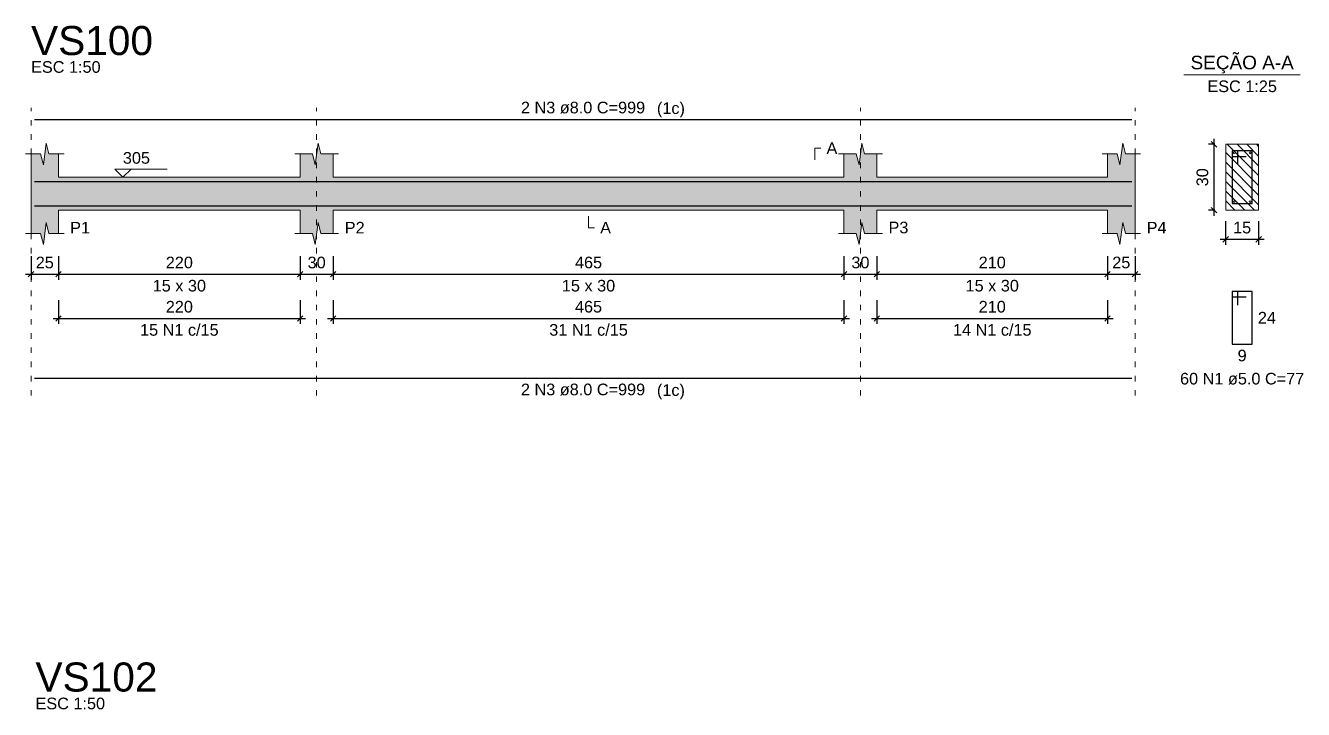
# Model space of a CAD drawing. Header units: inches. Extents: x -52 to 802, y -168 to 85.
# Drawn here: x 162.93 to 186.2, y -46.56 to -34.11 of the extents above; entities that cross this region are included whole.
import ezdxf

# ---------------------------------------------------------------- set-up
doc = ezdxf.new("R2010")
doc.units = ezdxf.units.IN
doc.header["$MEASUREMENT"] = 0
doc.linetypes.add('DOT2', pattern=[3.175, 0, -3.175])
for name, color, linetype, lineweight in [('Descrição da armadura', 7, 'Continuous', 5), ('DT-Barras na forma', 2, 'Continuous', 30), ('DT-Barras no corte', 5, 'Continuous', 5), ('DT-Barras rebatidas', 2, 'Continuous', 30), ('DT-Cotas', 9, 'Continuous', 5), ('DT-Forma', 5, 'Continuous', 5), ('DT-Hachura forma vigas', 252, 'Continuous', 5), ('DT-Hachura seção vigas', 252, 'Continuous', 5), ('DT-Pontilhado', 9, 'DOT2', 5), ('DT-Textos', 7, 'Continuous', 5), ('DT-Título', 3, 'Continuous', 20), ('Textos armaduras', 7, 'Continuous', 5)]:
    doc.layers.add(name, color=color, linetype=linetype, lineweight=lineweight)
doc.styles.add('Arial', font='arial.ttf')
doc.styles.get("Standard").update_dxf_attribs({"font": 'arial.ttf'})
doc.dimstyles.new('UM_25.000000', dxfattribs={"dimtxt": 0.18, "dimasz": 0.1, "dimexe": 0.1, "dimexo": 0.2, "dimgap": 0, "dimtad": 1, "dimtih": 1, "dimtoh": 1, "dimdec": 1, "dimlfac": 25, "dimzin": 0, "dimdsep": 46, "dimtxsty": 'Standard', "dimcen": 0.09, "dimdle": 0.1, "dimadec": 1, "dimazin": 2, "dimtfac": 1, "dimtdec": 4, "dimtofl": 0, "dimtmove": 0, "dimatfit": 3, "dimfxl": 1, "dimtolj": 1, "dimarcsym": 0})
doc.dimstyles.new('UM_50.000000', dxfattribs={"dimtxt": 0.18, "dimasz": 0.1, "dimexe": 0.1, "dimexo": 0.2, "dimgap": 0, "dimtad": 1, "dimtih": 1, "dimtoh": 1, "dimdec": 1, "dimlfac": 50, "dimzin": 0, "dimdsep": 46, "dimtxsty": 'Standard', "dimcen": 0.09, "dimdle": 0.1, "dimadec": 1, "dimazin": 2, "dimtfac": 1, "dimtdec": 4, "dimtofl": 0, "dimtmove": 0, "dimatfit": 3, "dimfxl": 1, "dimtolj": 1, "dimarcsym": 0})

# ---------------------------------------------------------------- blocks, each defined once
blk = doc.blocks.new('_Oblique')
at = {"color": 0, "linetype": 'ByBlock', "lineweight": -2}
blk.add_line((-0.5, -0.5), (0.5, 0.5), dxfattribs=at)
blk = doc.blocks.new('*D826')
at = {"layer": 'Defpoints', "color": 0, "transparency": 16777216}
for p in [(163.034, -38.109), (163.534, -38.109), (163.534, -38.639)]:
    blk.add_point(p, dxfattribs=at)
at = {"layer": 'DT-Cotas', "color": 0, "lineweight": -2, "transparency": 16777216}
for p, q in [((163.034, -38.309), (163.034, -38.739)), ((163.534, -38.309), (163.534, -38.739)), ((162.934, -38.639), (163.634, -38.639))]:
    blk.add_line(p, q, dxfattribs=at)
at = {"layer": 'DT-Cotas', "color": 0, "lineweight": -2, "transparency": 16777216, "xscale": 0.1, "yscale": 0.1, "zscale": 0.1, "rotation": 180}
blk.add_blockref('_Oblique', (163.034, -38.639), dxfattribs=at)
at = {"layer": 'DT-Cotas', "color": 0, "lineweight": -2, "transparency": 16777216, "xscale": 0.1, "yscale": 0.1, "zscale": 0.1}
blk.add_blockref('_Oblique', (163.534, -38.639), dxfattribs=at)
at = {"layer": 'DT-Cotas', "transparency": 16777216, "insert": (163.284, -38.427), "char_height": 0.2118, "attachment_point": 5, "rotation": 0.0057, "style": 'Arial'}
blk.add_mtext('\\A1;25', dxfattribs=at)
blk = doc.blocks.new('*D827')
at = {"layer": 'Defpoints', "color": 0, "transparency": 16777216}
for p in [(163.534, -38.109), (167.934, -38.109), (167.934, -38.639)]:
    blk.add_point(p, dxfattribs=at)
at = {"layer": 'DT-Cotas', "color": 0, "lineweight": -2, "transparency": 16777216}
for p, q in [((163.534, -38.309), (163.534, -38.739)), ((167.934, -38.309), (167.934, -38.739)), ((163.434, -38.639), (168.034, -38.639))]:
    blk.add_line(p, q, dxfattribs=at)
at = {"layer": 'DT-Cotas', "color": 0, "lineweight": -2, "transparency": 16777216, "xscale": 0.1, "yscale": 0.1, "zscale": 0.1, "rotation": 180}
blk.add_blockref('_Oblique', (163.534, -38.639), dxfattribs=at)
at = {"layer": 'DT-Cotas', "color": 0, "lineweight": -2, "transparency": 16777216, "xscale": 0.1, "yscale": 0.1, "zscale": 0.1}
blk.add_blockref('_Oblique', (167.934, -38.639), dxfattribs=at)
at = {"layer": 'DT-Cotas', "transparency": 16777216, "insert": (165.734, -38.427), "char_height": 0.2118, "attachment_point": 5, "rotation": 0.0057, "style": 'Arial'}
blk.add_mtext('\\A1;220', dxfattribs=at)
blk = doc.blocks.new('*D828')
at = {"layer": 'Defpoints', "color": 0, "transparency": 16777216}
for p in [(167.934, -38.109), (168.534, -38.109), (168.534, -38.639)]:
    blk.add_point(p, dxfattribs=at)
at = {"layer": 'DT-Cotas', "color": 0, "lineweight": -2, "transparency": 16777216}
for p, q in [((167.934, -38.309), (167.934, -38.739)), ((168.534, -38.309), (168.534, -38.739)), ((167.834, -38.639), (168.634, -38.639))]:
    blk.add_line(p, q, dxfattribs=at)
at = {"layer": 'DT-Cotas', "color": 0, "lineweight": -2, "transparency": 16777216, "xscale": 0.1, "yscale": 0.1, "zscale": 0.1, "rotation": 180}
blk.add_blockref('_Oblique', (167.934, -38.639), dxfattribs=at)
at = {"layer": 'DT-Cotas', "color": 0, "lineweight": -2, "transparency": 16777216, "xscale": 0.1, "yscale": 0.1, "zscale": 0.1}
blk.add_blockref('_Oblique', (168.534, -38.639), dxfattribs=at)
at = {"layer": 'DT-Cotas', "transparency": 16777216, "insert": (168.234, -38.427), "char_height": 0.2118, "attachment_point": 5, "rotation": 0.0057, "style": 'Arial'}
blk.add_mtext('\\A1;30', dxfattribs=at)
blk = doc.blocks.new('*D829')
at = {"layer": 'Defpoints', "color": 0, "transparency": 16777216}
for p in [(168.534, -38.109), (177.834, -38.109), (177.834, -38.639)]:
    blk.add_point(p, dxfattribs=at)
at = {"layer": 'DT-Cotas', "color": 0, "lineweight": -2, "transparency": 16777216}
for p, q in [((168.534, -38.309), (168.534, -38.739)), ((177.834, -38.309), (177.834, -38.739)), ((168.434, -38.639), (177.934, -38.639))]:
    blk.add_line(p, q, dxfattribs=at)
at = {"layer": 'DT-Cotas', "color": 0, "lineweight": -2, "transparency": 16777216, "xscale": 0.1, "yscale": 0.1, "zscale": 0.1, "rotation": 180}
blk.add_blockref('_Oblique', (168.534, -38.639), dxfattribs=at)
at = {"layer": 'DT-Cotas', "color": 0, "lineweight": -2, "transparency": 16777216, "xscale": 0.1, "yscale": 0.1, "zscale": 0.1}
blk.add_blockref('_Oblique', (177.834, -38.639), dxfattribs=at)
at = {"layer": 'DT-Cotas', "transparency": 16777216, "insert": (173.184, -38.427), "char_height": 0.2118, "attachment_point": 5, "rotation": 0.0057, "style": 'Arial'}
blk.add_mtext('\\A1;465', dxfattribs=at)
blk = doc.blocks.new('*D830')
at = {"layer": 'Defpoints', "color": 0, "transparency": 16777216}
for p in [(177.834, -38.109), (178.434, -38.109), (178.434, -38.639)]:
    blk.add_point(p, dxfattribs=at)
at = {"layer": 'DT-Cotas', "color": 0, "lineweight": -2, "transparency": 16777216}
for p, q in [((177.834, -38.309), (177.834, -38.739)), ((178.434, -38.309), (178.434, -38.739)), ((177.734, -38.639), (178.534, -38.639))]:
    blk.add_line(p, q, dxfattribs=at)
at = {"layer": 'DT-Cotas', "color": 0, "lineweight": -2, "transparency": 16777216, "xscale": 0.1, "yscale": 0.1, "zscale": 0.1, "rotation": 180}
blk.add_blockref('_Oblique', (177.834, -38.639), dxfattribs=at)
at = {"layer": 'DT-Cotas', "color": 0, "lineweight": -2, "transparency": 16777216, "xscale": 0.1, "yscale": 0.1, "zscale": 0.1}
blk.add_blockref('_Oblique', (178.434, -38.639), dxfattribs=at)
at = {"layer": 'DT-Cotas', "transparency": 16777216, "insert": (178.134, -38.427), "char_height": 0.2118, "attachment_point": 5, "rotation": 0.0057, "style": 'Arial'}
blk.add_mtext('\\A1;30', dxfattribs=at)
blk = doc.blocks.new('*D831')
at = {"layer": 'Defpoints', "color": 0, "transparency": 16777216}
for p in [(178.434, -38.109), (182.634, -38.109), (182.634, -38.639)]:
    blk.add_point(p, dxfattribs=at)
at = {"layer": 'DT-Cotas', "color": 0, "lineweight": -2, "transparency": 16777216}
for p, q in [((178.434, -38.309), (178.434, -38.739)), ((182.634, -38.309), (182.634, -38.739)), ((178.334, -38.639), (182.734, -38.639))]:
    blk.add_line(p, q, dxfattribs=at)
at = {"layer": 'DT-Cotas', "color": 0, "lineweight": -2, "transparency": 16777216, "xscale": 0.1, "yscale": 0.1, "zscale": 0.1, "rotation": 180}
blk.add_blockref('_Oblique', (178.434, -38.639), dxfattribs=at)
at = {"layer": 'DT-Cotas', "color": 0, "lineweight": -2, "transparency": 16777216, "xscale": 0.1, "yscale": 0.1, "zscale": 0.1}
blk.add_blockref('_Oblique', (182.634, -38.639), dxfattribs=at)
at = {"layer": 'DT-Cotas', "transparency": 16777216, "insert": (180.534, -38.427), "char_height": 0.2118, "attachment_point": 5, "rotation": 0.0057, "style": 'Arial'}
blk.add_mtext('\\A1;210', dxfattribs=at)
blk = doc.blocks.new('*D832')
at = {"layer": 'Defpoints', "color": 0, "transparency": 16777216}
for p in [(182.634, -38.109), (183.134, -38.109), (183.134, -38.639)]:
    blk.add_point(p, dxfattribs=at)
at = {"layer": 'DT-Cotas', "color": 0, "lineweight": -2, "transparency": 16777216}
for p, q in [((182.634, -38.309), (182.634, -38.739)), ((183.134, -38.309), (183.134, -38.739)), ((182.534, -38.639), (183.234, -38.639))]:
    blk.add_line(p, q, dxfattribs=at)
at = {"layer": 'DT-Cotas', "color": 0, "lineweight": -2, "transparency": 16777216, "xscale": 0.1, "yscale": 0.1, "zscale": 0.1, "rotation": 180}
blk.add_blockref('_Oblique', (182.634, -38.639), dxfattribs=at)
at = {"layer": 'DT-Cotas', "color": 0, "lineweight": -2, "transparency": 16777216, "xscale": 0.1, "yscale": 0.1, "zscale": 0.1}
blk.add_blockref('_Oblique', (183.134, -38.639), dxfattribs=at)
at = {"layer": 'DT-Cotas', "transparency": 16777216, "insert": (182.884, -38.427), "char_height": 0.2118, "attachment_point": 5, "rotation": 0.0057, "style": 'Arial'}
blk.add_mtext('\\A1;25', dxfattribs=at)
blk = doc.blocks.new('*D833')
at = {"layer": 'Defpoints', "color": 0, "transparency": 16777216}
for p in [(163.534, -38.914), (167.934, -38.914), (167.934, -39.444)]:
    blk.add_point(p, dxfattribs=at)
at = {"layer": 'DT-Cotas', "color": 0, "lineweight": -2, "transparency": 16777216}
for p, q in [((163.534, -39.114), (163.534, -39.544)), ((167.934, -39.114), (167.934, -39.544)), ((163.434, -39.444), (168.034, -39.444))]:
    blk.add_line(p, q, dxfattribs=at)
at = {"layer": 'DT-Cotas', "color": 0, "lineweight": -2, "transparency": 16777216, "xscale": 0.1, "yscale": 0.1, "zscale": 0.1, "rotation": 180}
blk.add_blockref('_Oblique', (163.534, -39.444), dxfattribs=at)
at = {"layer": 'DT-Cotas', "color": 0, "lineweight": -2, "transparency": 16777216, "xscale": 0.1, "yscale": 0.1, "zscale": 0.1}
blk.add_blockref('_Oblique', (167.934, -39.444), dxfattribs=at)
at = {"layer": 'DT-Cotas', "transparency": 16777216, "insert": (165.734, -39.232), "char_height": 0.2118, "attachment_point": 5, "rotation": 0.0057, "style": 'Arial'}
blk.add_mtext('\\A1;220', dxfattribs=at)
blk = doc.blocks.new('*D834')
at = {"layer": 'Defpoints', "color": 0, "transparency": 16777216}
for p in [(168.534, -38.914), (177.834, -38.914), (177.834, -39.444)]:
    blk.add_point(p, dxfattribs=at)
at = {"layer": 'DT-Cotas', "color": 0, "lineweight": -2, "transparency": 16777216}
for p, q in [((168.534, -39.114), (168.534, -39.544)), ((177.834, -39.114), (177.834, -39.544)), ((168.434, -39.444), (177.934, -39.444))]:
    blk.add_line(p, q, dxfattribs=at)
at = {"layer": 'DT-Cotas', "color": 0, "lineweight": -2, "transparency": 16777216, "xscale": 0.1, "yscale": 0.1, "zscale": 0.1, "rotation": 180}
blk.add_blockref('_Oblique', (168.534, -39.444), dxfattribs=at)
at = {"layer": 'DT-Cotas', "color": 0, "lineweight": -2, "transparency": 16777216, "xscale": 0.1, "yscale": 0.1, "zscale": 0.1}
blk.add_blockref('_Oblique', (177.834, -39.444), dxfattribs=at)
at = {"layer": 'DT-Cotas', "transparency": 16777216, "insert": (173.184, -39.232), "char_height": 0.2118, "attachment_point": 5, "rotation": 0.0057, "style": 'Arial'}
blk.add_mtext('\\A1;465', dxfattribs=at)
blk = doc.blocks.new('*D835')
at = {"layer": 'Defpoints', "color": 0, "transparency": 16777216}
for p in [(178.434, -38.914), (182.634, -38.914), (182.634, -39.444)]:
    blk.add_point(p, dxfattribs=at)
at = {"layer": 'DT-Cotas', "color": 0, "lineweight": -2, "transparency": 16777216}
for p, q in [((178.434, -39.114), (178.434, -39.544)), ((182.634, -39.114), (182.634, -39.544)), ((178.334, -39.444), (182.734, -39.444))]:
    blk.add_line(p, q, dxfattribs=at)
at = {"layer": 'DT-Cotas', "color": 0, "lineweight": -2, "transparency": 16777216, "xscale": 0.1, "yscale": 0.1, "zscale": 0.1, "rotation": 180}
blk.add_blockref('_Oblique', (178.434, -39.444), dxfattribs=at)
at = {"layer": 'DT-Cotas', "color": 0, "lineweight": -2, "transparency": 16777216, "xscale": 0.1, "yscale": 0.1, "zscale": 0.1}
blk.add_blockref('_Oblique', (182.634, -39.444), dxfattribs=at)
at = {"layer": 'DT-Cotas', "transparency": 16777216, "insert": (180.534, -39.232), "char_height": 0.2118, "attachment_point": 5, "rotation": 0.0057, "style": 'Arial'}
blk.add_mtext('\\A1;210', dxfattribs=at)
blk = doc.blocks.new('*D836')
at = {"layer": 'Defpoints', "color": 0, "transparency": 16777216}
for p in [(184.573, -36.274), (184.784, -36.274), (184.784, -37.474)]:
    blk.add_point(p, dxfattribs=at)
at = {"layer": 'DT-Cotas', "color": 0, "lineweight": -2, "transparency": 16777216}
for p, q in [((184.584, -36.274), (184.473, -36.274)), ((184.573, -37.574), (184.573, -36.174)), ((184.584, -37.474), (184.473, -37.474))]:
    blk.add_line(p, q, dxfattribs=at)
at = {"layer": 'DT-Cotas', "color": 0, "lineweight": -2, "transparency": 16777216, "xscale": 0.1, "yscale": 0.1, "zscale": 0.1}
for p, rotation in [((184.573, -36.274), 90), ((184.573, -37.474), 270)]:
    blk.add_blockref('_Oblique', p, dxfattribs=dict(at, rotation=rotation))
at = {"layer": 'DT-Cotas', "transparency": 16777216, "insert": (184.361, -36.874), "char_height": 0.2118, "attachment_point": 5, "rotation": 90, "style": 'Arial'}
blk.add_mtext('\\A1;30', dxfattribs=at)
blk = doc.blocks.new('*D837')
at = {"layer": 'Defpoints', "color": 0, "transparency": 16777216}
for p in [(184.784, -37.474), (185.384, -37.474), (185.384, -38.003)]:
    blk.add_point(p, dxfattribs=at)
at = {"layer": 'DT-Cotas', "color": 0, "lineweight": -2, "transparency": 16777216}
for p, q in [((184.784, -37.674), (184.784, -38.103)), ((185.384, -37.674), (185.384, -38.103)), ((184.684, -38.003), (185.484, -38.003))]:
    blk.add_line(p, q, dxfattribs=at)
at = {"layer": 'DT-Cotas', "color": 0, "lineweight": -2, "transparency": 16777216, "xscale": 0.1, "yscale": 0.1, "zscale": 0.1, "rotation": 180}
blk.add_blockref('_Oblique', (184.784, -38.003), dxfattribs=at)
at = {"layer": 'DT-Cotas', "color": 0, "lineweight": -2, "transparency": 16777216, "xscale": 0.1, "yscale": 0.1, "zscale": 0.1}
blk.add_blockref('_Oblique', (185.384, -38.003), dxfattribs=at)
at = {"layer": 'DT-Cotas', "transparency": 16777216, "insert": (185.084, -37.792), "char_height": 0.2118, "attachment_point": 5, "rotation": 0.0057, "style": 'Arial'}
blk.add_mtext('\\A1;15', dxfattribs=at)

msp = doc.modelspace()

# ---------------------------------------------------------------- hatches: boundary and pattern name
at = {"layer": 'DT-Hachura forma vigas', "linetype": 'Continuous'}
msp.add_hatch(color=256, dxfattribs=at).paths.add_polyline_path([(183.1342, -37.8976), (183.1342, -37.474), (183.1342, -36.874), (183.1342, -36.4504), (182.9592, -36.4504), (182.9092, -36.2504), (182.8592, -36.6504), (182.8092, -36.4504), (182.6342, -36.4504), (182.6342, -36.874), (178.4342, -36.874), (178.4342, -36.4504), (178.2092, -36.4504), (178.1592, -36.2504), (178.1092, -36.6504), (178.0592, -36.4504), (177.8342, -36.4504), (177.8342, -36.874), (168.5342, -36.874), (168.5342, -36.4504), (168.3092, -36.4504), (168.2592, -36.2504), (168.2092, -36.6504), (168.1592, -36.4504), (167.9342, -36.4504), (167.9342, -36.874), (163.5342, -36.874), (163.5342, -36.4504), (163.3592, -36.4504), (163.3092, -36.2504), (163.2592, -36.6504), (163.2092, -36.4504), (163.0342, -36.4504), (163.0342, -36.874), (163.0342, -37.474), (163.0342, -37.8976), (163.2092, -37.8976), (163.2592, -38.0976), (163.3092, -37.6976), (163.3592, -37.8976), (163.5342, -37.8976), (163.5342, -37.474), (167.9342, -37.474), (167.9342, -37.8976), (168.1592, -37.8976), (168.2092, -38.0976), (168.2592, -37.6976), (168.3092, -37.8976), (168.5342, -37.8976), (168.5342, -37.474), (177.8342, -37.474), (177.8342, -37.8976), (178.0592, -37.8976), (178.1092, -38.0976), (178.1592, -37.6976), (178.2092, -37.8976), (178.4342, -37.8976), (178.4342, -37.474), (182.6342, -37.474), (182.6342, -37.8976), (182.8092, -37.8976), (182.8592, -38.0976), (182.9092, -37.6976), (182.9592, -37.8976), (183.1342, -37.8976)])
at = {"layer": 'DT-Hachura seção vigas', "linetype": 'Continuous'}
h = msp.add_hatch(dxfattribs=at)
h.set_pattern_fill('ANSI31', color=256, angle=90, style=0)
h.set_pattern_definition([(135, (159.43418, -332.62797), (-0.08838835, -0.08838835), [])])
h.paths.add_polyline_path([(184.7843, -37.474), (184.7843, -37.474), (185.3843, -37.474), (185.3843, -36.274), (184.7843, -36.274), (184.7843, -37.474)])

# ---------------------------------------------------------------- linework, layer by layer
at = {"layer": 'DT-Barras na forma'}
for p, q in [((185.0043, -36.394), (184.9043, -36.394)), ((184.9043, -36.394), (184.9043, -37.354)), ((185.2643, -36.394), (184.9043, -36.394)), ((184.9043, -36.394), (184.9043, -36.494)), ((184.9043, -36.494), (185.1543, -36.494)), ((185.0043, -36.644), (185.0043, -36.394)), ((185.2643, -37.354), (185.2643, -36.394)), ((184.9043, -37.354), (185.2643, -37.354))]:
    msp.add_line(p, q, dxfattribs=at)
for points in [[(163.0942, -36.952), (183.0742, -36.952)], [(163.0942, -37.396), (183.0742, -37.396)]]:
    msp.add_lwpolyline(points, dxfattribs=at)
at = {"layer": 'DT-Barras no corte'}
for centre in [(184.9403, -36.43), (185.2283, -36.43), (184.9403, -37.318), (185.2283, -37.318)]:
    msp.add_circle(centre, 0.016, dxfattribs=at)
at = {"layer": 'DT-Barras rebatidas'}
for p, q in [((163.0942, -35.8224), (183.0742, -35.8224)), ((185.0043, -38.9507), (184.9043, -38.9507)), ((184.9043, -38.9507), (184.9043, -39.9107)), ((185.2643, -38.9507), (184.9043, -38.9507)), ((184.9043, -38.9507), (184.9043, -39.0507)), ((184.9043, -39.0507), (185.1543, -39.0507)), ((185.0043, -39.2007), (185.0043, -38.9507)), ((185.2643, -39.9107), (185.2643, -38.9507)), ((184.9043, -39.9107), (185.2643, -39.9107)), ((163.0942, -40.5306), (183.0742, -40.5306))]:
    msp.add_line(p, q, dxfattribs=at)
at = {"layer": 'DT-Forma'}
for p, q in [((163.2592, -36.6504), (163.3092, -36.2504)), ((163.3092, -36.2504), (163.3592, -36.4504)), ((168.2092, -36.6504), (168.2592, -36.2504)), ((168.2592, -36.2504), (168.3092, -36.4504)), ((178.1092, -36.6504), (178.1592, -36.2504)), ((178.1592, -36.2504), (178.2092, -36.4504)), ((182.8592, -36.6504), (182.9092, -36.2504)), ((182.9092, -36.2504), (182.9592, -36.4504)), ((185.3843, -36.274), (184.7843, -36.274)), ((184.7843, -36.274), (184.7843, -36.274)), ((184.7843, -36.274), (184.7843, -37.474)), ((185.3843, -37.474), (185.3843, -36.274)), ((185.3843, -36.274), (185.3843, -36.274)), ((162.9342, -36.4504), (163.2092, -36.4504)), ((163.0342, -36.874), (163.0342, -36.4504)), ((163.2092, -36.4504), (163.2592, -36.6504)), ((163.3592, -36.4504), (163.6342, -36.4504)), ((163.5342, -36.4504), (163.5342, -36.874)), ((167.8342, -36.4504), (168.1592, -36.4504)), ((167.9342, -36.874), (167.9342, -36.4504)), ((168.1592, -36.4504), (168.2092, -36.6504)), ((168.3092, -36.4504), (168.6342, -36.4504)), ((168.5342, -36.4504), (168.5342, -36.874)), ((177.7342, -36.4504), (178.0592, -36.4504)), ((177.8342, -36.874), (177.8342, -36.4504)), ((178.0592, -36.4504), (178.1092, -36.6504)), ((178.2092, -36.4504), (178.5342, -36.4504)), ((178.4342, -36.4504), (178.4342, -36.874)), ((182.5342, -36.4504), (182.8092, -36.4504)), ((182.6342, -36.874), (182.6342, -36.4504)), ((182.8092, -36.4504), (182.8592, -36.6504)), ((182.9592, -36.4504), (183.2342, -36.4504)), ((183.1342, -36.4504), (183.1342, -36.874)), ((163.5342, -36.874), (167.9342, -36.874)), ((168.5342, -36.874), (177.8342, -36.874)), ((178.4342, -36.874), (182.6342, -36.874)), ((163.0342, -37.474), (163.0342, -37.8976)), ((163.5342, -37.8976), (163.5342, -37.474)), ((163.5342, -37.474), (167.9342, -37.474)), ((167.9342, -37.474), (167.9342, -37.8976)), ((168.5342, -37.8976), (168.5342, -37.474)), ((168.5342, -37.474), (177.8342, -37.474)), ((177.8342, -37.474), (177.8342, -37.8976)), ((178.4342, -37.8976), (178.4342, -37.474)), ((178.4342, -37.474), (182.6342, -37.474)), ((182.6342, -37.474), (182.6342, -37.8976)), ((183.1342, -37.8976), (183.1342, -37.474)), ((184.7843, -37.474), (185.3843, -37.474)), ((184.7843, -37.474), (184.7843, -37.474)), ((185.3843, -37.474), (185.3843, -37.474)), ((162.9342, -37.8976), (163.2092, -37.8976)), ((163.2092, -37.8976), (163.2592, -38.0976)), ((163.2592, -38.0976), (163.3092, -37.6976)), ((163.3092, -37.6976), (163.3592, -37.8976)), ((163.3592, -37.8976), (163.6342, -37.8976)), ((167.8342, -37.8976), (168.1592, -37.8976)), ((168.1592, -37.8976), (168.2092, -38.0976)), ((168.2092, -38.0976), (168.2592, -37.6976)), ((168.2592, -37.6976), (168.3092, -37.8976)), ((168.3092, -37.8976), (168.6342, -37.8976)), ((177.7342, -37.8976), (178.0592, -37.8976)), ((178.0592, -37.8976), (178.1092, -38.0976)), ((178.1092, -38.0976), (178.1592, -37.6976)), ((178.1592, -37.6976), (178.2092, -37.8976)), ((178.2092, -37.8976), (178.5342, -37.8976)), ((182.5342, -37.8976), (182.8092, -37.8976)), ((182.8092, -37.8976), (182.8592, -38.0976)), ((182.8592, -38.0976), (182.9092, -37.6976)), ((182.9092, -37.6976), (182.9592, -37.8976)), ((182.9592, -37.8976), (183.2342, -37.8976))]:
    msp.add_line(p, q, dxfattribs=at)
at = {"layer": 'DT-Forma', "linetype": 'Continuous'}
for p, q in [((163.0342, -37.474), (163.0342, -36.874)), ((183.1342, -36.874), (183.1342, -37.474))]:
    msp.add_line(p, q, dxfattribs=at)
at = {"layer": 'DT-Pontilhado', "ltscale": 0.05}
for p, q in [((163.0342, -40.8483), (163.0342, -35.6106)), ((168.2342, -40.8483), (168.2342, -35.6106)), ((178.1342, -40.8483), (178.1342, -35.6106)), ((183.1342, -40.8483), (183.1342, -35.6106))]:
    msp.add_line(p, q, dxfattribs=at)
at = {"layer": 'DT-Textos'}
msp.add_line((184.0253, -35.0091), (186.1433, -35.0091), dxfattribs=at)
for points in [[(177.3047, -36.5563), (177.3047, -36.3445), (177.4106, -36.3445)], [(164.8542, -36.7257), (164.7059, -36.874), (164.5577, -36.7257), (165.5108, -36.7257)], [(173.1842, -37.5799), (173.1842, -37.7917), (173.2901, -37.7917)]]:
    msp.add_lwpolyline(points, dxfattribs=at)

# ---------------------------------------------------------------- texts
at = {"layer": 'Descrição da armadura', "linetype": 'Continuous', "char_height": 0.2118, "attachment_point": 8, "line_spacing_factor": 0.798, "style": 'Arial'}
for s, insert, width in [('2 N3 ø8.0 C=999', (173.0842, -35.7165), 4.534748), ('15 N1 c/15', (165.7342, -39.7614), 2.869342), ('31 N1 c/15', (173.1842, -39.7614), 2.869342), ('14 N1 c/15', (180.5342, -39.7614), 2.869342), ('2 N3 ø8.0 C=999', (173.0842, -40.8483), 4.534748)]:
    msp.add_mtext(s, dxfattribs=dict(at, insert=insert, width=width))
at = {"layer": 'Descrição da armadura', "color": 7, "linetype": 'Continuous', "insert": (185.0843, -40.652), "char_height": 0.2118, "width": 4.534748, "attachment_point": 8, "line_spacing_factor": 0.798, "style": 'Arial'}
msp.add_mtext('60 N1 ø5.0 C=77', dxfattribs=at)
at = {"layer": 'DT-Textos', "line_spacing_factor": 0.798, "style": 'Arial'}
for s, insert, char_height, width, attachment_point in [('SEÇÃO A-A', (185.0842, -34.985), 0.2471, 3.875022, 8), ('ESC 1:50', (163.0342, -34.9752), 0.2118, 3.045677, 7), ('ESC 1:25', (185.0843, -35.3268), 0.2118, 3.045677, 8), ('(1c)', (174.4292, -35.786), 0.2118, 1.225428, 7), ('A', (177.5165, -36.4504), 0.2118, 0.474606, 7), ('305', (164.7059, -36.6304), 0.2118, 1.18721, 7), ('P1', (163.746, -37.8976), 0.2118, 0.870342, 7), ('P2', (168.746, -37.8976), 0.2118, 0.870342, 7), ('A', (173.396, -37.8976), 0.2118, 0.474606, 7), ('P3', (178.646, -37.8976), 0.2118, 0.870342, 7), ('P4', (183.346, -37.8976), 0.2118, 0.870342, 7), ('15 x 30', (165.7342, -38.9566), 0.2118, 2.334116, 8), ('15 x 30', (173.1842, -38.9566), 0.2118, 2.334116, 8), ('15 x 30', (180.5342, -38.9566), 0.2118, 2.334116, 8), ('(1c)', (174.4292, -40.918), 0.2118, 1.225428, 7), ('ESC 1:50', (163.1152, -46.5617), 0.2118, 3.045677, 7)]:
    msp.add_mtext(s, dxfattribs=dict(at, insert=insert, char_height=char_height, width=width, attachment_point=attachment_point))
at = {"layer": 'DT-Título', "char_height": 0.5295, "width": 4.272843, "attachment_point": 7, "line_spacing_factor": 0.798, "style": 'Arial'}
for s, insert in [('VS100', (163.0342, -34.6575)), ('VS102', (163.1152, -46.244))]:
    msp.add_mtext(s, dxfattribs=dict(at, insert=insert))
at = {"layer": 'Textos armaduras', "color": 7, "linetype": 'Continuous', "char_height": 0.2118, "attachment_point": 7, "line_spacing_factor": 0.798, "style": 'Arial'}
for s, insert, width in [('24', (185.3702, -39.5366), 0.659905), ('9', (185.0018, -40.2284), 0.329953)]:
    msp.add_mtext(s, dxfattribs=dict(at, insert=insert, width=width))

# ---------------------------------------------------------------- dimensions: what is measured, and where the dimension line sits
at = {"layer": 'DT-Cotas'}
dim = msp.add_linear_dim(base=(184.5725, -36.274), p1=(184.7843, -37.474), p2=(184.7843, -36.274), angle=90, dimstyle='UM_25.000000', override={"dimtxt": 0.2118, "dimasz": 0.1, "dimexe": 0.1, "dimexo": 0.2, "dimtad": 1, "dimtih": 0, "dimtoh": 0, "dimdec": 1, "dimlfac": 25, "dimzin": 8, "dimtxsty": 'Arial', "dimblk": 'Oblique', "dimblk1": 'Oblique', "dimblk2": 'Oblique', "dimsah": 1, "dimdle": 0.1, "dimse1": 0, "dimse2": 0, "dimclrt": 256, "dimadec": 1, "dimazin": 3, "dimtmove": 2, "dimldrblk": 'Oblique'}, dxfattribs=at)
dim.commit()
dim.dimension.update_dxf_attribs({"geometry": '*D836', "text_midpoint": (184.3607, -36.874), "dimtype": 160, "text_rotation": 90})
for base, p1, p2, dimstyle, override, picture, middle in [((185.3843, -38.0035), (184.7843, -37.474), (185.3843, -37.474), 'UM_25.000000', {"dimtxt": 0.2118, "dimasz": 0.1, "dimexe": 0.1, "dimexo": 0.2, "dimtad": 1, "dimtih": 0, "dimtoh": 0, "dimdec": 1, "dimlfac": 25, "dimzin": 8, "dimtxsty": 'Arial', "dimblk": 'Oblique', "dimblk1": 'Oblique', "dimblk2": 'Oblique', "dimsah": 1, "dimdle": 0.1, "dimse1": 0, "dimse2": 0, "dimclrt": 256, "dimadec": 1, "dimazin": 3, "dimtmove": 2, "dimldrblk": 'Oblique'}, '*D837', (185.0843, -37.7917)), ((163.5342, -38.6389), (163.0342, -38.1094), (163.5342, -38.1094), 'UM_50.000000', {"dimtxt": 0.2118, "dimasz": 0.1, "dimexe": 0.1, "dimexo": 0.2, "dimtad": 1, "dimtih": 0, "dimtoh": 0, "dimdec": 1, "dimlfac": 50, "dimzin": 8, "dimtxsty": 'Arial', "dimblk": 'Oblique', "dimblk1": 'Oblique', "dimblk2": 'Oblique', "dimsah": 1, "dimdle": 0.1, "dimse1": 0, "dimse2": 0, "dimclrt": 256, "dimadec": 1, "dimazin": 3, "dimtmove": 2, "dimldrblk": 'Oblique'}, '*D826', (163.2842, -38.4271)), ((167.9342, -38.6389), (163.5342, -38.1094), (167.9342, -38.1094), 'UM_50.000000', {"dimtxt": 0.2118, "dimasz": 0.1, "dimexe": 0.1, "dimexo": 0.2, "dimtad": 1, "dimtih": 0, "dimtoh": 0, "dimdec": 1, "dimlfac": 50, "dimzin": 8, "dimtxsty": 'Arial', "dimblk": 'Oblique', "dimblk1": 'Oblique', "dimblk2": 'Oblique', "dimsah": 1, "dimdle": 0.1, "dimse1": 0, "dimse2": 0, "dimclrt": 256, "dimadec": 1, "dimazin": 3, "dimtmove": 2, "dimldrblk": 'Oblique'}, '*D827', (165.7342, -38.4271)), ((168.5342, -38.6389), (167.9342, -38.1094), (168.5342, -38.1094), 'UM_50.000000', {"dimtxt": 0.2118, "dimasz": 0.1, "dimexe": 0.1, "dimexo": 0.2, "dimtad": 1, "dimtih": 0, "dimtoh": 0, "dimdec": 1, "dimlfac": 50, "dimzin": 8, "dimtxsty": 'Arial', "dimblk": 'Oblique', "dimblk1": 'Oblique', "dimblk2": 'Oblique', "dimsah": 1, "dimdle": 0.1, "dimse1": 0, "dimse2": 0, "dimclrt": 256, "dimadec": 1, "dimazin": 3, "dimtmove": 2, "dimldrblk": 'Oblique'}, '*D828', (168.2342, -38.4271)), ((177.8342, -38.6389), (168.5342, -38.1094), (177.8342, -38.1094), 'UM_50.000000', {"dimtxt": 0.2118, "dimasz": 0.1, "dimexe": 0.1, "dimexo": 0.2, "dimtad": 1, "dimtih": 0, "dimtoh": 0, "dimdec": 1, "dimlfac": 50, "dimzin": 8, "dimtxsty": 'Arial', "dimblk": 'Oblique', "dimblk1": 'Oblique', "dimblk2": 'Oblique', "dimsah": 1, "dimdle": 0.1, "dimse1": 0, "dimse2": 0, "dimclrt": 256, "dimadec": 1, "dimazin": 3, "dimtmove": 2, "dimldrblk": 'Oblique'}, '*D829', (173.1842, -38.4271)), ((178.4342, -38.6389), (177.8342, -38.1094), (178.4342, -38.1094), 'UM_50.000000', {"dimtxt": 0.2118, "dimasz": 0.1, "dimexe": 0.1, "dimexo": 0.2, "dimtad": 1, "dimtih": 0, "dimtoh": 0, "dimdec": 1, "dimlfac": 50, "dimzin": 8, "dimtxsty": 'Arial', "dimblk": 'Oblique', "dimblk1": 'Oblique', "dimblk2": 'Oblique', "dimsah": 1, "dimdle": 0.1, "dimse1": 0, "dimse2": 0, "dimclrt": 256, "dimadec": 1, "dimazin": 3, "dimtmove": 2, "dimldrblk": 'Oblique'}, '*D830', (178.1342, -38.4271)), ((182.6342, -38.6389), (178.4342, -38.1094), (182.6342, -38.1094), 'UM_50.000000', {"dimtxt": 0.2118, "dimasz": 0.1, "dimexe": 0.1, "dimexo": 0.2, "dimtad": 1, "dimtih": 0, "dimtoh": 0, "dimdec": 1, "dimlfac": 50, "dimzin": 8, "dimtxsty": 'Arial', "dimblk": 'Oblique', "dimblk1": 'Oblique', "dimblk2": 'Oblique', "dimsah": 1, "dimdle": 0.1, "dimse1": 0, "dimse2": 0, "dimclrt": 256, "dimadec": 1, "dimazin": 3, "dimtmove": 2, "dimldrblk": 'Oblique'}, '*D831', (180.5342, -38.4271)), ((183.1342, -38.6389), (182.6342, -38.1094), (183.1342, -38.1094), 'UM_50.000000', {"dimtxt": 0.2118, "dimasz": 0.1, "dimexe": 0.1, "dimexo": 0.2, "dimtad": 1, "dimtih": 0, "dimtoh": 0, "dimdec": 1, "dimlfac": 50, "dimzin": 8, "dimtxsty": 'Arial', "dimblk": 'Oblique', "dimblk1": 'Oblique', "dimblk2": 'Oblique', "dimsah": 1, "dimdle": 0.1, "dimse1": 0, "dimse2": 0, "dimclrt": 256, "dimadec": 1, "dimazin": 3, "dimtmove": 2, "dimldrblk": 'Oblique'}, '*D832', (182.8842, -38.4271)), ((167.9342, -39.4437), (163.5342, -38.9142), (167.9342, -38.9142), 'UM_50.000000', {"dimtxt": 0.2118, "dimasz": 0.1, "dimexe": 0.1, "dimexo": 0.2, "dimtad": 1, "dimtih": 0, "dimtoh": 0, "dimdec": 1, "dimlfac": 50, "dimzin": 8, "dimtxsty": 'Arial', "dimblk": 'Oblique', "dimblk1": 'Oblique', "dimblk2": 'Oblique', "dimsah": 1, "dimdle": 0.1, "dimse1": 0, "dimse2": 0, "dimclrt": 256, "dimadec": 1, "dimazin": 3, "dimtmove": 2, "dimldrblk": 'Oblique'}, '*D833', (165.7342, -39.2319)), ((177.8342, -39.4437), (168.5342, -38.9142), (177.8342, -38.9142), 'UM_50.000000', {"dimtxt": 0.2118, "dimasz": 0.1, "dimexe": 0.1, "dimexo": 0.2, "dimtad": 1, "dimtih": 0, "dimtoh": 0, "dimdec": 1, "dimlfac": 50, "dimzin": 8, "dimtxsty": 'Arial', "dimblk": 'Oblique', "dimblk1": 'Oblique', "dimblk2": 'Oblique', "dimsah": 1, "dimdle": 0.1, "dimse1": 0, "dimse2": 0, "dimclrt": 256, "dimadec": 1, "dimazin": 3, "dimtmove": 2, "dimldrblk": 'Oblique'}, '*D834', (173.1842, -39.2319)), ((182.6342, -39.4437), (178.4342, -38.9142), (182.6342, -38.9142), 'UM_50.000000', {"dimtxt": 0.2118, "dimasz": 0.1, "dimexe": 0.1, "dimexo": 0.2, "dimtad": 1, "dimtih": 0, "dimtoh": 0, "dimdec": 1, "dimlfac": 50, "dimzin": 8, "dimtxsty": 'Arial', "dimblk": 'Oblique', "dimblk1": 'Oblique', "dimblk2": 'Oblique', "dimsah": 1, "dimdle": 0.1, "dimse1": 0, "dimse2": 0, "dimclrt": 256, "dimadec": 1, "dimazin": 3, "dimtmove": 2, "dimldrblk": 'Oblique'}, '*D835', (180.5342, -39.2319))]:
    dim = msp.add_linear_dim(base=base, p1=p1, p2=p2, dimstyle=dimstyle, override=override, dxfattribs=at)
    dim.commit()
    dim.dimension.update_dxf_attribs({"geometry": picture, "text_midpoint": middle, "dimtype": 160, "text_rotation": 0.00573})

doc.saveas('drawing.dxf')
